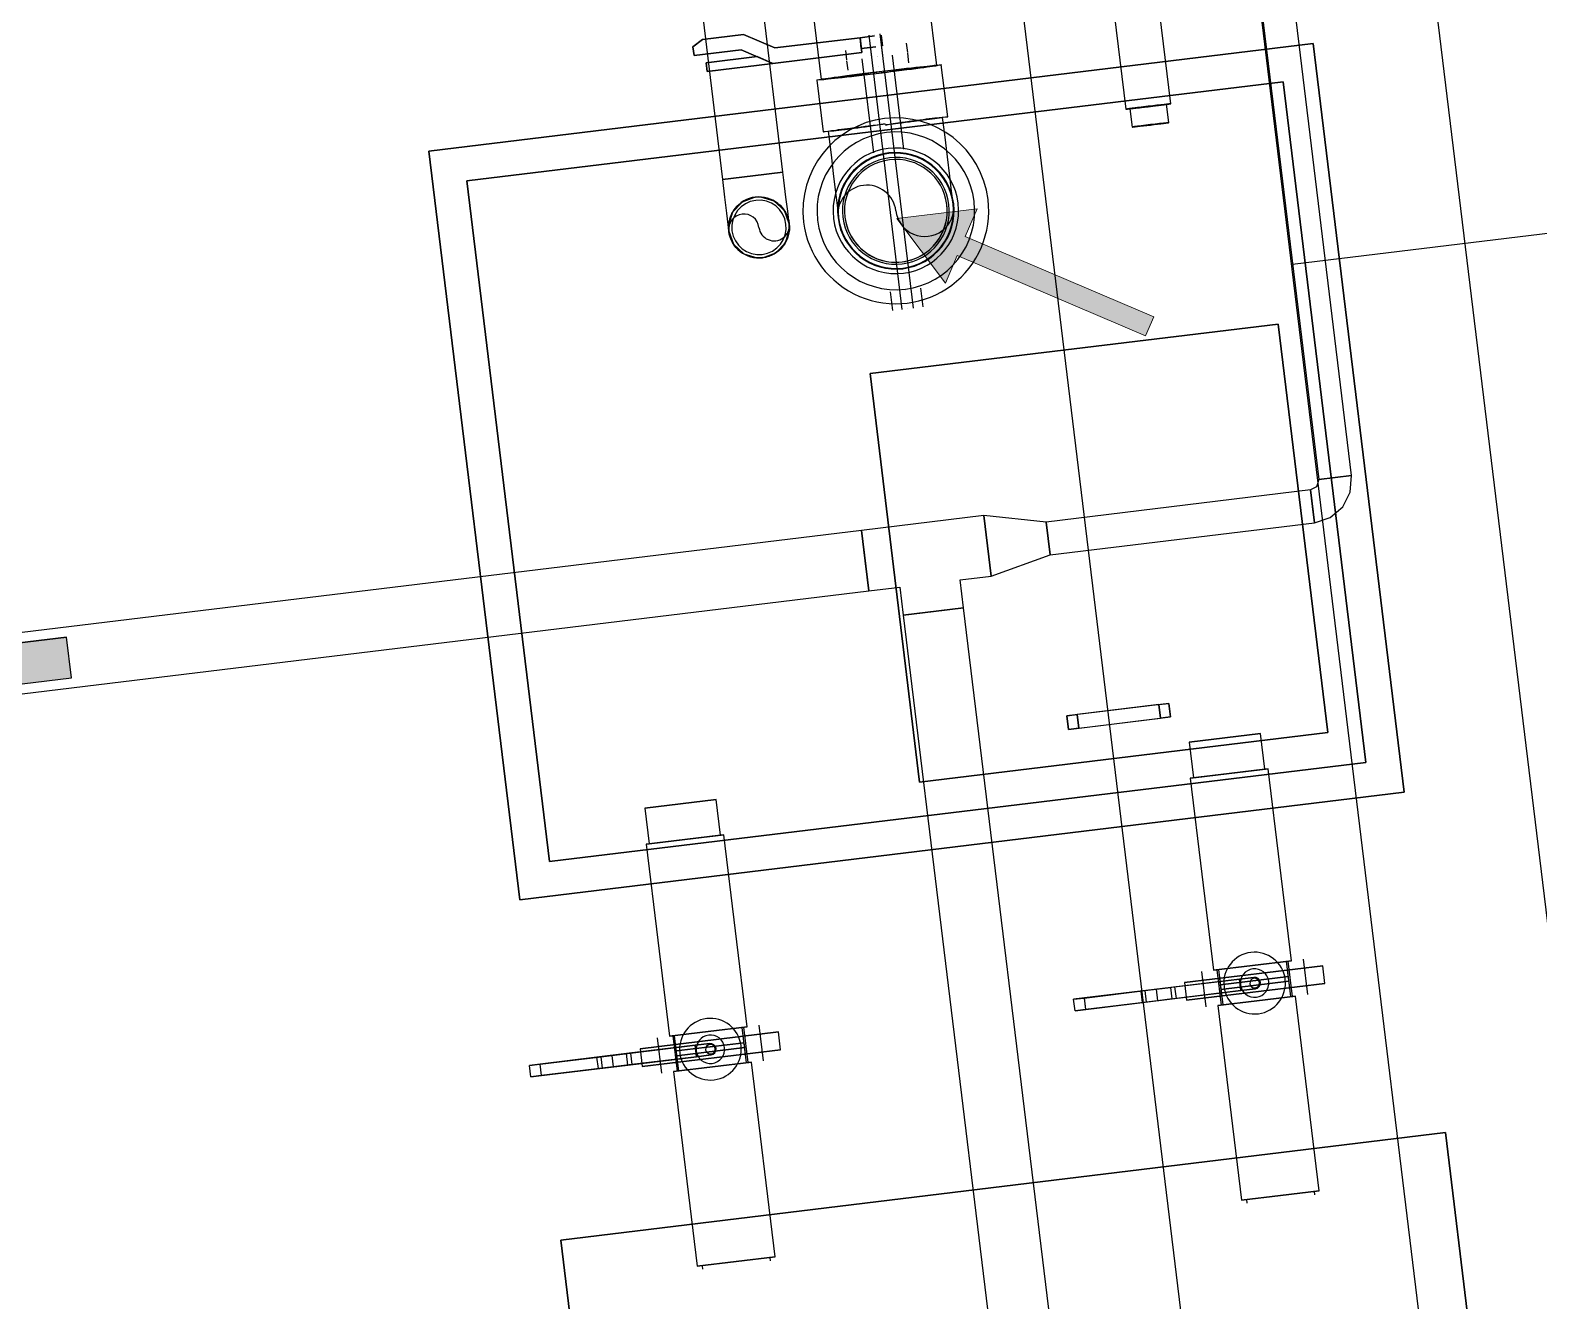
# Model space of a CAD drawing. Header units: millimetres. Extents: x 400382 to 401276, y 4543898 to 4544126.
# Drawn here: x 400460.325 to 400462.526, y 4544071.019 to 4544072.872 of the extents above; entities that cross this region are included whole.
import ezdxf

# ---------------------------------------------------------------- set-up
doc = ezdxf.new("R2010")
doc.units = ezdxf.units.MM
doc.linetypes.add('AKS', pattern=[3, 2.5, -0.25, 0, -0.25])
doc.layers.add('A-DETL-GENF', color=92, linetype='Continuous', lineweight=9)
for name, color, linetype in [('aks prota', 2, 'AKS'), ('kiriş prota', 6, 'Continuous'), ('kolon tarama prota', 252, 'Continuous'), ('merdiven prota', 2, 'Continuous'), ('not prota', 2, 'Continuous'), ('TARAMA', 8, 'Continuous')]:
    doc.layers.add(name, color=color, linetype=linetype)

# ---------------------------------------------------------------- blocks, each defined once
blk = doc.blocks.new('Flow Direction - Flow Direction _25mm_-1035271-_17_70 m  ARA KAT')
at = {"layer": 'TARAMA'}
blk.add_hatch(color=256, dxfattribs=at).paths.add_polyline_path([(0, 0), (-117, -78), (-117, -30), (-400, -30), (-400, 30), (-117, 30), (-117, 78)], flags=0)
for p, q in [((0, 0), (-117, 78)), ((-117, 78), (-117, 30)), ((-117, 78), (0, 0)), ((-117, 30), (-117, 78)), ((-117, 30), (-400, 30)), ((-400, 30), (-400, -30)), ((-117, 30), (-400, 30)), ((-400, 30), (-400, -30)), ((-117, -78), (0, 0)), ((-117, -78), (0, 0)), ((-400, -30), (-117, -30)), ((-117, -30), (-400, -30)), ((-117, -30), (-117, -78)), ((-117, -30), (-117, -78))]:
    blk.add_line(p, q, dxfattribs=at)
blk = doc.blocks.new('Riser Direction1 - Flow Direction _25mm_ 2-2155046-_17_70 m  ARA KAT')
at = {"layer": 'A-DETL-GENF'}
blk.add_hatch(color=256, dxfattribs=at).paths.add_polyline_path([(0, 0), (118, 0), (96, -38.1), (354.9, -187.5), (339.8, -213.5), (81, -64.1), (59, -102.2)], flags=0)
for p, q in [((0, 0), (59, -102.2)), ((118, 0), (0, 0)), ((118, 0), (0, 0)), ((59, -102.2), (0, 0)), ((96, -38.1), (118, 0)), ((96, -38.1), (118, 0)), ((354.9, -187.5), (96, -38.1)), ((96, -38.1), (354.9, -187.5)), ((59, -102.2), (81, -64.1)), ((81, -64.1), (59, -102.2)), ((81, -64.1), (339.8, -213.5)), ((81, -64.1), (339.8, -213.5)), ((339.8, -213.5), (354.9, -187.5)), ((339.8, -213.5), (354.9, -187.5))]:
    blk.add_line(p, q, dxfattribs=at)
blk = doc.blocks.new('17.60 mekanik')
at = {"layer": 'kolon tarama prota'}
for p, q in [((137166.76, 64466.14), (136524.26, 64932.94)), ((137170.68, 64493.17), (136564.89, 64933.3)), ((136519.03, 64925.75), (137161.53, 64458.95)), ((136554.9, 64919.55), (137160.69, 64479.42)), ((137255.66, 64496.77), (137127.64, 64589.78)), ((137124.81, 64585.88), (137252.83, 64492.86)), ((137205.73, 64535.56), (137129.32, 64430.39)), ((137129.32, 64430.39), (137205.73, 64535.56)), ((137294.72, 64470.9), (137205.73, 64535.56)), ((137205.73, 64535.56), (137294.72, 64470.9)), ((137205.73, 64535.56), (137205.73, 64535.56)), ((137206.83, 64528.57), (137136.3, 64431.49)), ((137136.3, 64431.49), (137206.83, 64528.57)), ((137287.74, 64469.8), (137206.83, 64528.57)), ((137206.83, 64528.57), (137287.74, 64469.8)), ((137206.83, 64528.57), (137206.83, 64528.57)), ((137198, 64514.35), (137181.16, 64526.58)), ((137177.28, 64521.25), (137194.12, 64509.01)), ((137199.83, 64512.28), (137197.65, 64513.86)), ((137194.47, 64509.5), (137196.66, 64507.91)), ((137232.21, 64503.96), (137196.94, 64455.42)), ((137196.94, 64455.42), (137232.21, 64503.96)), ((137280.75, 64468.69), (137232.21, 64503.96)), ((137232.21, 64503.96), (137280.75, 64468.69)), ((137232.21, 64503.96), (137232.21, 64503.96)), ((137255.66, 64496.77), (137252.83, 64492.86)), ((137252.83, 64492.86), (137255.66, 64496.77)), ((137254.24, 64494.81), (137255.66, 64496.77)), ((137255.66, 64496.77), (137254.24, 64494.81)), ((137177.23, 64489.23), (137171.06, 64493.7)), ((137252.83, 64492.86), (137254.24, 64494.81)), ((137254.24, 64494.81), (137252.83, 64492.86)), ((137166.4, 64491.34), (137165.27, 64492.16)), ((137167.61, 64490.46), (137166.48, 64491.28)), ((137253.13, 64490.92), (137230.29, 64459.49)), ((137257.04, 64488.09), (137253.13, 64490.93)), ((137253.13, 64490.93), (137257.04, 64488.09)), ((137253.13, 64490.92), (137255.09, 64489.51)), ((137255.09, 64489.51), (137253.13, 64490.92)), ((137160.07, 64487.72), (137161.33, 64489.46)), ((137161.33, 64489.46), (137160.07, 64487.72)), ((137160.67, 64488.89), (137193.27, 64465.2)), ((137160.67, 64488.89), (137163.26, 64487.01)), ((137161.17, 64489.58), (137161.17, 64489.58)), ((137161.17, 64489.58), (137161.17, 64489.58)), ((137161.17, 64489.58), (137161.17, 64489.58)), ((137161.17, 64489.58), (137161.17, 64489.58)), ((137161.33, 64489.46), (137161.33, 64489.46)), ((137194.27, 64466.58), (137161.67, 64490.27)), ((137164.26, 64488.38), (137161.67, 64490.27)), ((137163.22, 64489.34), (137161.93, 64490.29)), ((137176.33, 64481.33), (137165.15, 64489.45)), ((137255.09, 64489.51), (137257.04, 64488.09)), ((137257.04, 64488.09), (137255.09, 64489.51)), ((137152.72, 64477.61), (137160.07, 64487.72)), ((137160.07, 64487.72), (137152.72, 64477.61)), ((137160.07, 64487.72), (137161.83, 64486.44)), ((137161.83, 64486.44), (137160.07, 64487.72)), ((137160.07, 64487.72), (137160.07, 64487.72)), ((137160.07, 64487.72), (137160.07, 64487.72)), ((137160.07, 64487.72), (137161.36, 64486.78)), ((137161.36, 64486.78), (137160.07, 64487.72)), ((137161.36, 64486.78), (137162.62, 64488.52)), ((137162.62, 64488.52), (137161.36, 64486.78)), ((137161.36, 64486.78), (137161.36, 64486.78)), ((137162.62, 64488.52), (137162.62, 64488.52)), ((137162.62, 64488.52), (137162.62, 64488.52)), ((137162.62, 64488.52), (137162.62, 64488.52)), ((137163.76, 64487.7), (137163.76, 64487.7)), ((137163.76, 64487.7), (137163.76, 64487.7)), ((137163.76, 64487.7), (137163.76, 64487.7)), ((137163.76, 64487.7), (137163.76, 64487.7)), ((137163.84, 64487.64), (137163.84, 64487.64)), ((137163.84, 64487.64), (137163.84, 64487.64)), ((137163.84, 64487.64), (137163.84, 64487.64)), ((137163.84, 64487.64), (137163.84, 64487.64)), ((137164.97, 64486.82), (137164.97, 64486.82)), ((137164.97, 64486.82), (137164.97, 64486.82)), ((137234.2, 64456.65), (137257.04, 64488.09)), ((137161.83, 64486.44), (137154.14, 64475.85)), ((137154.14, 64475.85), (137161.83, 64486.44)), ((137159.98, 64484.88), (137161.11, 64484.06)), ((137161.83, 64486.44), (137161.83, 64486.44)), ((137162.52, 64485.83), (137173.7, 64477.7)), ((137161.19, 64484), (137162.32, 64483.17)), ((137160.3, 64478.89), (137166.47, 64474.41)), ((137175.02, 64479.51), (137175.02, 64479.51)), ((137175.02, 64479.51), (137175.02, 64479.51)), ((137144.62, 64470.72), (137148.15, 64475.57)), ((137148.15, 64475.57), (137144.62, 64470.72)), ((137148.15, 64475.57), (137152.72, 64477.61)), ((137152.72, 64477.61), (137148.15, 64475.57)), ((137148.15, 64475.57), (137148.15, 64475.57)), ((137154.14, 64475.85), (137148.46, 64468.03)), ((137148.46, 64468.03), (137154.14, 64475.85)), ((137154.14, 64475.85), (137149.57, 64473.82)), ((137149.57, 64473.82), (137154.14, 64475.85)), ((137151.85, 64474.84), (137154.14, 64475.85)), ((137154.14, 64475.85), (137151.85, 64474.84)), ((137152.72, 64477.61), (137152.72, 64477.61)), ((137154.14, 64475.85), (137154.14, 64475.85)), ((137154.14, 64475.85), (137154.14, 64475.85)), ((137149.57, 64473.82), (137145.49, 64468.21)), ((137145.49, 64468.21), (137149.57, 64473.82)), ((137147.45, 64468.77), (137151.85, 64474.84)), ((137151.85, 64474.84), (137147.45, 64468.77)), ((137149.57, 64473.82), (137149.57, 64473.82)), ((137151.85, 64474.84), (137151.85, 64474.84)), ((137144.44, 64468.97), (137144.62, 64470.72)), ((137144.62, 64470.72), (137144.44, 64468.97)), ((137145.49, 64468.21), (137144.44, 64468.97)), ((137144.44, 64468.97), (137145.49, 64468.21)), ((137144.44, 64468.97), (137144.44, 64468.97)), ((137144.62, 64470.72), (137144.62, 64470.72)), ((137195.09, 64467.7), (137192.86, 64469.32)), ((137217.2, 64372.71), (137287.74, 64469.8)), ((137287.74, 64469.8), (137217.2, 64372.71)), ((137218.31, 64365.73), (137294.72, 64470.9)), ((137294.72, 64470.9), (137218.31, 64365.73)), ((137287.74, 64469.8), (137287.74, 64469.8)), ((137294.72, 64470.9), (137294.72, 64470.9)), ((137145.49, 64468.21), (137145.49, 64468.21)), ((137148.46, 64468.03), (137147.45, 64468.77)), ((137147.45, 64468.77), (137148.46, 64468.03)), ((137147.45, 64468.77), (137147.45, 64468.77)), ((137148.46, 64468.03), (137148.46, 64468.03)), ((137191.54, 64467.51), (137191.54, 64467.51)), ((137191.54, 64467.51), (137191.54, 64467.51)), ((137245.48, 64420.15), (137280.75, 64468.69)), ((137280.75, 64468.69), (137245.48, 64420.15)), ((137280.75, 64468.69), (137280.75, 64468.69)), ((137166.76, 64466.14), (137164.15, 64462.54)), ((137164.15, 64462.54), (137166.76, 64466.14)), ((137190.23, 64465.7), (137192.45, 64464.08)), ((137193.77, 64465.89), (137193.77, 64465.89)), ((137193.77, 64465.89), (137193.77, 64465.89)), ((137193.77, 64465.89), (137193.77, 64465.89)), ((137193.77, 64465.89), (137193.77, 64465.89)), ((137164.15, 64462.54), (137161.53, 64458.95)), ((137161.53, 64458.95), (137164.15, 64462.54)), ((137274.18, 64461.4), (137268.02, 64452.93)), ((137268.02, 64452.93), (137274.18, 64461.4)), ((137278.41, 64458.32), (137274.18, 64461.4)), ((137230.29, 64459.49), (137223.42, 64453.48)), ((137230.29, 64459.49), (137232.25, 64458.07)), ((137232.25, 64458.07), (137230.29, 64459.49)), ((137232.25, 64458.07), (137234.2, 64456.65)), ((137234.2, 64456.65), (137232.25, 64458.07)), ((137278.41, 64458.32), (137272.26, 64449.85)), ((137272.26, 64449.85), (137278.41, 64458.32)), ((137278.69, 64458.71), (137275.34, 64454.08)), ((137275.34, 64454.08), (137278.69, 64458.71)), ((137301.51, 64442.13), (137278.69, 64458.71)), ((137230.61, 64448.26), (137234.2, 64456.65)), ((137196.94, 64455.42), (137245.48, 64420.15)), ((137245.48, 64420.15), (137196.94, 64455.42)), ((137196.94, 64455.42), (137196.94, 64455.42)), ((137223.42, 64453.48), (137212.84, 64438.92)), ((137230.61, 64448.26), (137223.42, 64453.48)), ((137223.42, 64453.48), (137230.61, 64448.26)), ((137261.86, 64454.6), (137253.05, 64442.47)), ((137254.66, 64441.29), (137263.48, 64453.43)), ((137260.98, 64453.39), (137261.86, 64454.6)), ((137263.48, 64453.43), (137261.86, 64454.6)), ((137261.86, 64454.6), (137263.48, 64453.43)), ((137261.86, 64454.6), (137261.86, 64454.6)), ((137263.48, 64453.43), (137262.6, 64452.21)), ((137263.48, 64453.43), (137263.48, 64453.43)), ((137275.34, 64454.08), (137271.98, 64449.46)), ((137271.98, 64449.46), (137275.34, 64454.08)), ((137260.98, 64453.39), (137253.93, 64443.68)), ((137255.55, 64442.5), (137262.6, 64452.21)), ((137262.6, 64452.21), (137260.98, 64453.39)), ((137260.98, 64453.39), (137260.98, 64453.39)), ((137260.98, 64453.39), (137262.6, 64452.21)), ((137262.6, 64452.21), (137262.6, 64452.21)), ((137268.02, 64452.93), (137272.26, 64449.85)), ((137271.98, 64449.46), (137294.79, 64432.89)), ((137227.93, 64444.57), (137230.61, 64448.26)), ((137305.18, 64444.97), (137293.22, 64428.52)), ((137293.22, 64428.52), (137305.18, 64444.97)), ((137307.28, 64443.45), (137305.18, 64444.97)), ((137231.25, 64442.17), (137227.93, 64444.57)), ((137253.05, 64442.47), (137253.93, 64443.68)), ((137253.05, 64442.47), (137254.66, 64441.29)), ((137254.66, 64441.29), (137253.05, 64442.47)), ((137253.05, 64442.47), (137253.05, 64442.47)), ((137253.93, 64443.68), (137255.55, 64442.5)), ((137253.93, 64443.68), (137253.93, 64443.68)), ((137255.55, 64442.5), (137253.93, 64443.68)), ((137255.55, 64442.5), (137254.66, 64441.29)), ((137255.55, 64442.5), (137255.55, 64442.5)), ((137307.28, 64443.45), (137295.32, 64426.99)), ((137295.32, 64426.99), (137307.28, 64443.45)), ((137306.76, 64440.52), (137302.56, 64443.58)), ((137226.02, 64434.98), (137231.25, 64442.17)), ((137231.25, 64442.17), (137226.02, 64434.98)), ((137228.63, 64438.57), (137231.25, 64442.17)), ((137231.25, 64442.17), (137228.63, 64438.57)), ((137336.75, 64365.51), (137231.25, 64442.17)), ((137254.66, 64441.29), (137254.66, 64441.29)), ((137335.17, 64441.51), (137258.76, 64336.34)), ((137258.76, 64336.34), (137335.17, 64441.51)), ((137302.91, 64440.23), (137297.03, 64432.14)), ((137297.03, 64432.14), (137302.91, 64440.23)), ((137301.51, 64442.13), (137298.15, 64437.51)), ((137298.15, 64437.51), (137301.51, 64442.13)), ((137305.29, 64438.5), (137301.09, 64441.56)), ((137305.29, 64438.5), (137301.09, 64441.56)), ((137305.43, 64438.68), (137301.22, 64441.74)), ((137304.24, 64439.26), (137302.14, 64440.79)), ((137303.47, 64439.82), (137302.91, 64440.23)), ((137424.17, 64376.86), (137335.17, 64441.51)), ((137335.17, 64441.51), (137424.17, 64376.86)), ((137335.17, 64441.51), (137335.17, 64441.51)), ((137212.84, 64438.92), (136989.55, 64131.58)), ((137216.44, 64436.31), (137212.84, 64438.92)), ((137212.84, 64438.92), (137216.44, 64436.31)), ((137220.03, 64433.7), (137212.84, 64438.92)), ((137212.84, 64438.92), (137220.03, 64433.7)), ((137226.02, 64434.98), (137228.63, 64438.57)), ((137228.63, 64438.57), (137226.02, 64434.98)), ((137303.47, 64439.82), (137297.59, 64431.73)), ((137297.59, 64431.73), (137303.47, 64439.82)), ((137305.71, 64439.08), (137302.35, 64434.45)), ((137302.35, 64434.45), (137305.71, 64439.08)), ((137328.85, 64422.27), (137305.71, 64439.08)), ((137220.03, 64433.7), (137216.44, 64436.31)), ((137216.44, 64436.31), (137220.03, 64433.7)), ((137220.03, 64433.7), (137222.71, 64437.38)), ((137222.71, 64437.38), (137226.02, 64434.98)), ((137298.15, 64437.51), (137294.79, 64432.89)), ((137294.79, 64432.89), (137298.15, 64437.51)), ((137298.15, 64437.51), (137298.15, 64437.51)), ((137298.15, 64437.51), (137298.15, 64437.51)), ((137298.15, 64437.51), (137298.15, 64437.51)), ((137298.15, 64437.51), (137298.15, 64437.51)), ((137298.15, 64437.51), (137298.15, 64437.51)), ((137298.15, 64437.51), (137298.15, 64437.51)), ((137298.15, 64437.51), (137298.15, 64437.51)), ((137298.15, 64437.51), (137298.15, 64437.51)), ((137299.57, 64436.48), (137298.31, 64434.74)), ((137298.31, 64434.74), (137299.57, 64436.48)), ((137299.2, 64436.75), (137299.2, 64436.75)), ((137299.2, 64436.75), (137299.2, 64436.75)), ((136996.74, 64126.36), (137220.03, 64433.7)), ((137226.02, 64434.98), (137331.53, 64358.32)), ((137298.31, 64434.74), (137292.38, 64426.58)), ((137292.72, 64427.05), (137298.31, 64434.74)), ((137293.74, 64425.59), (137299.67, 64433.75)), ((137299.67, 64433.75), (137294.08, 64426.06)), ((137298.31, 64434.74), (137298.31, 64434.74)), ((137299.67, 64433.75), (137298.31, 64434.74)), ((137299.67, 64433.75), (137298.31, 64434.74)), ((137298.31, 64434.74), (137299.67, 64433.75)), ((137299.67, 64433.75), (137298.31, 64434.74)), ((137298.31, 64434.74), (137298.31, 64434.74)), ((137302.35, 64434.45), (137298.99, 64429.83)), ((137298.99, 64429.83), (137302.35, 64434.45)), ((137299.67, 64433.75), (137300.93, 64435.49)), ((137300.93, 64435.49), (137299.67, 64433.75)), ((137299.67, 64433.75), (137299.67, 64433.75)), ((137299.67, 64433.75), (137299.67, 64433.75)), ((137301.3, 64435.22), (137301.3, 64435.22)), ((137301.3, 64435.22), (137301.3, 64435.22)), ((137302.35, 64434.45), (137302.35, 64434.45)), ((137302.35, 64434.45), (137302.35, 64434.45)), ((137302.35, 64434.45), (137302.35, 64434.45)), ((137302.35, 64434.45), (137302.35, 64434.45)), ((137302.35, 64434.45), (137302.35, 64434.45)), ((137302.35, 64434.45), (137302.35, 64434.45)), ((137302.35, 64434.45), (137302.35, 64434.45)), ((137302.35, 64434.45), (137302.35, 64434.45)), ((137136.3, 64431.49), (137217.2, 64372.71)), ((137217.2, 64372.71), (137136.3, 64431.49)), ((137136.3, 64431.49), (137136.3, 64431.49)), ((137293.74, 64431.44), (137297.95, 64428.39)), ((137295.08, 64433.28), (137299.28, 64430.23)), ((137295.21, 64433.47), (137299.41, 64430.41)), ((137295.21, 64433.47), (137299.41, 64430.41)), ((137296.26, 64432.7), (137298.36, 64431.17)), ((137297.03, 64432.14), (137297.59, 64431.73)), ((137129.32, 64430.39), (137218.31, 64365.73)), ((137218.31, 64365.73), (137129.32, 64430.39)), ((137129.32, 64430.39), (137129.32, 64430.39)), ((137298.99, 64429.83), (137322.14, 64413.02)), ((137290.18, 64423.55), (137292.72, 64427.05)), ((137292.72, 64427.05), (137294.08, 64426.06)), ((137293.22, 64428.52), (137295.32, 64426.99)), ((137292.38, 64426.58), (137284.94, 64416.33)), ((137284.94, 64416.33), (137291.11, 64424.83)), ((137286.29, 64415.34), (137293.74, 64425.59)), ((137292.38, 64426.58), (137289.83, 64423.08)), ((137291.11, 64424.83), (137292.38, 64426.58)), ((137291.11, 64424.83), (137292.47, 64423.84)), ((137291.19, 64422.09), (137293.74, 64425.59)), ((137294.08, 64426.06), (137291.54, 64422.56)), ((137293.74, 64425.59), (137292.38, 64426.58)), ((137293.74, 64425.59), (137292.38, 64426.58)), ((137293.74, 64425.59), (137292.47, 64423.84)), ((137289.83, 64423.08), (137283.99, 64415.04)), ((137284.89, 64416.27), (137290.18, 64423.55)), ((137292.47, 64423.84), (137286.29, 64415.34)), ((137291.19, 64422.09), (137289.83, 64423.08)), ((137291.54, 64422.56), (137290.18, 64423.55)), ((137285.35, 64414.05), (137291.19, 64422.09)), ((137291.54, 64422.56), (137286.25, 64415.28)), ((137328.85, 64422.27), (137325.49, 64417.64)), ((137325.49, 64417.64), (137328.85, 64422.27)), ((137328.84, 64421.39), (137328.43, 64421.69)), ((137245.48, 64420.15), (137245.48, 64420.15)), ((137283.99, 64415.04), (137284.89, 64416.27)), ((137284.89, 64416.27), (137286.25, 64415.28)), ((137284.94, 64416.33), (137284.94, 64416.33)), ((137286.29, 64415.34), (137284.94, 64416.33)), ((137286.29, 64415.34), (137284.94, 64416.33)), ((137325.49, 64417.64), (137322.14, 64413.02)), ((137322.14, 64413.02), (137325.49, 64417.64)), ((137325.49, 64417.64), (137325.49, 64417.64)), ((137325.49, 64417.64), (137325.49, 64417.64)), ((137325.9, 64417.35), (137325.9, 64417.35)), ((137325.9, 64417.35), (137325.9, 64417.35)), ((137283.99, 64415.04), (137283.99, 64415.04)), ((137285.35, 64414.05), (137283.99, 64415.04)), ((137285.35, 64414.05), (137283.99, 64415.04)), ((137286.25, 64415.28), (137285.35, 64414.05)), ((137285.35, 64414.05), (137285.35, 64414.05)), ((137286.29, 64415.34), (137286.29, 64415.34)), ((137322.56, 64413.6), (137322.96, 64413.3)), ((137227.15, 64396.68), (137221, 64388.2)), ((137221, 64388.2), (137227.15, 64396.68)), ((137231.39, 64393.6), (137227.15, 64396.68)), ((137231.67, 64393.99), (137228.31, 64389.36)), ((137228.31, 64389.36), (137231.67, 64393.99)), ((137254.48, 64377.41), (137231.67, 64393.99)), ((137231.39, 64393.6), (137225.23, 64385.12)), ((137225.23, 64385.12), (137231.39, 64393.6)), ((137221, 64388.2), (137225.23, 64385.12)), ((137228.31, 64389.36), (137224.95, 64384.74)), ((137224.95, 64384.74), (137228.31, 64389.36)), ((137224.95, 64384.74), (137247.77, 64368.17)), ((137258.15, 64380.25), (137246.2, 64363.8)), ((137246.2, 64363.8), (137258.15, 64380.25)), ((137260.26, 64378.72), (137248.3, 64362.27)), ((137248.3, 64362.27), (137260.26, 64378.72)), ((137259.74, 64375.8), (137255.53, 64378.86)), ((137260.26, 64378.72), (137258.15, 64380.25)), ((137254.48, 64377.41), (137251.12, 64372.79)), ((137251.12, 64372.79), (137254.48, 64377.41)), ((137258.27, 64373.78), (137254.06, 64376.83)), ((137258.27, 64373.78), (137254.06, 64376.83)), ((137258.4, 64373.96), (137254.2, 64377.02)), ((137255.88, 64375.51), (137250.01, 64367.42)), ((137250.01, 64367.42), (137255.88, 64375.51)), ((137256.45, 64375.1), (137250.57, 64367.01)), ((137250.57, 64367.01), (137256.45, 64375.1)), ((137257.22, 64374.54), (137255.11, 64376.07)), ((137258.69, 64374.36), (137255.33, 64369.73)), ((137255.33, 64369.73), (137258.69, 64374.36)), ((137256.45, 64375.1), (137255.88, 64375.51)), ((137281.83, 64357.54), (137258.69, 64374.36)), ((137217.2, 64372.71), (137217.2, 64372.71)), ((137251.12, 64372.79), (137247.77, 64368.17)), ((137247.77, 64368.17), (137251.12, 64372.79)), ((137251.12, 64372.79), (137251.12, 64372.79)), ((137251.12, 64372.79), (137251.12, 64372.79)), ((137251.12, 64372.79), (137251.12, 64372.79)), ((137251.12, 64372.79), (137251.12, 64372.79)), ((137251.12, 64372.79), (137251.12, 64372.79)), ((137251.12, 64372.79), (137251.12, 64372.79)), ((137251.12, 64372.79), (137251.12, 64372.79)), ((137251.12, 64372.79), (137251.12, 64372.79)), ((137252.18, 64372.03), (137252.18, 64372.03)), ((137252.18, 64372.03), (137252.18, 64372.03)), ((137251.28, 64370.02), (137245.36, 64361.86)), ((137245.7, 64362.33), (137251.28, 64370.02)), ((137252.55, 64371.75), (137251.28, 64370.02)), ((137251.28, 64370.02), (137252.55, 64371.75)), ((137251.28, 64370.02), (137251.28, 64370.02)), ((137252.64, 64369.03), (137251.28, 64370.02)), ((137252.64, 64369.03), (137251.28, 64370.02)), ((137251.28, 64370.02), (137252.64, 64369.03)), ((137252.64, 64369.03), (137251.28, 64370.02)), ((137251.28, 64370.02), (137251.28, 64370.02)), ((137252.64, 64369.03), (137253.91, 64370.77)), ((137253.91, 64370.77), (137252.64, 64369.03)), ((137254.28, 64370.5), (137254.28, 64370.5)), ((137254.28, 64370.5), (137254.28, 64370.5)), ((137246.72, 64360.87), (137252.64, 64369.03)), ((137252.64, 64369.03), (137247.06, 64361.34)), ((137248.05, 64368.56), (137252.26, 64365.51)), ((137248.19, 64368.74), (137252.39, 64365.69)), ((137248.19, 64368.74), (137252.39, 64365.69)), ((137249.24, 64367.98), (137251.34, 64366.45)), ((137255.33, 64369.73), (137251.97, 64365.11)), ((137251.97, 64365.11), (137255.33, 64369.73)), ((137252.64, 64369.03), (137252.64, 64369.03)), ((137252.64, 64369.03), (137252.64, 64369.03)), ((137255.33, 64369.73), (137255.33, 64369.73)), ((137255.33, 64369.73), (137255.33, 64369.73)), ((137255.33, 64369.73), (137255.33, 64369.73)), ((137255.33, 64369.73), (137255.33, 64369.73)), ((137255.33, 64369.73), (137255.33, 64369.73)), ((137255.33, 64369.73), (137255.33, 64369.73)), ((137255.33, 64369.73), (137255.33, 64369.73)), ((137255.33, 64369.73), (137255.33, 64369.73)), ((137218.31, 64365.73), (137218.31, 64365.73)), ((137246.72, 64366.72), (137250.92, 64363.67)), ((137250.01, 64367.42), (137250.57, 64367.01)), ((137246.2, 64363.8), (137248.3, 64362.27)), ((137251.97, 64365.11), (137275.11, 64348.3)), ((137245.36, 64361.86), (137237.91, 64351.61)), ((137245.36, 64361.86), (137242.81, 64358.35)), ((137243.16, 64358.83), (137245.7, 64362.33)), ((137244.08, 64360.11), (137245.36, 64361.86)), ((137247.06, 64361.34), (137244.51, 64357.84)), ((137246.72, 64360.87), (137245.36, 64361.86)), ((137246.72, 64360.87), (137245.36, 64361.86)), ((137245.7, 64362.33), (137247.06, 64361.34)), ((137237.87, 64351.55), (137243.16, 64358.83)), ((137237.91, 64351.61), (137244.08, 64360.11)), ((137239.27, 64350.62), (137246.72, 64360.87)), ((137245.44, 64359.12), (137239.27, 64350.62)), ((137244.51, 64357.84), (137243.16, 64358.83)), ((137244.08, 64360.11), (137245.44, 64359.12)), ((137244.17, 64357.37), (137246.72, 64360.87)), ((137246.72, 64360.87), (137245.44, 64359.12)), ((137242.81, 64358.35), (137236.97, 64350.32)), ((137238.33, 64349.33), (137244.17, 64357.37)), ((137244.51, 64357.84), (137239.22, 64350.56)), ((137244.17, 64357.37), (137242.81, 64358.35)), ((137281.83, 64357.54), (137278.47, 64352.92)), ((137278.47, 64352.92), (137281.83, 64357.54)), ((137281.82, 64356.67), (137281.41, 64356.97)), ((137278.47, 64352.92), (137275.11, 64348.3)), ((137275.11, 64348.3), (137278.47, 64352.92)), ((137278.47, 64352.92), (137278.47, 64352.92)), ((137278.47, 64352.92), (137278.47, 64352.92)), ((137278.88, 64352.63), (137278.88, 64352.63)), ((137278.88, 64352.63), (137278.88, 64352.63)), ((137236.97, 64350.32), (137237.87, 64351.55)), ((137236.97, 64350.32), (137236.97, 64350.32)), ((137238.33, 64349.33), (137236.97, 64350.32)), ((137238.33, 64349.33), (137236.97, 64350.32)), ((137237.87, 64351.55), (137239.22, 64350.56)), ((137237.91, 64351.61), (137237.91, 64351.61)), ((137239.27, 64350.62), (137237.91, 64351.61)), ((137239.27, 64350.62), (137237.91, 64351.61)), ((137239.22, 64350.56), (137238.33, 64349.33)), ((137239.27, 64350.62), (137239.27, 64350.62)), ((137238.33, 64349.33), (137238.33, 64349.33)), ((137275.53, 64348.87), (137275.94, 64348.58)), ((137258.76, 64336.34), (137347.75, 64271.68)), ((137347.75, 64271.68), (137258.76, 64336.34)), ((137258.76, 64336.34), (137258.76, 64336.34))]:
    blk.add_line(p, q, dxfattribs=at)
at = {"layer": 'kolon tarama prota', "extrusion": (0, 0, -1)}
blk.add_line((137164.15, 64462.54), (137164.15, 64462.54), dxfattribs=at)
blk.add_line((137164.15, 64462.54), (137164.15, 64462.54), dxfattribs=at)
at = {"layer": 'kolon tarama prota', "flags": 128}
for points in [[(137257.04, 64488.09), (137258.05, 64490.28), (137258.15, 64492.7), (137257.32, 64494.97), (137255.69, 64496.75), (137255.66, 64496.77)], [(137252.83, 64492.86), (137253.39, 64491.9), (137253.13, 64490.93)], [(137187.07, 64481.16), (137186.68, 64481.44), (137185.56, 64482.25), (137183.79, 64483.54), (137181.49, 64485.21), (137178.83, 64487.14), (137176.79, 64488.63)], [(137166.9, 64475.01), (137169.69, 64472.99), (137172.27, 64471.11), (137174.44, 64469.54), (137176.05, 64468.37), (137176.97, 64467.69), (137177.18, 64467.55)]]:
    blk.add_lwpolyline(points, dxfattribs=at)
at = {"layer": 'kolon tarama prota', "extrusion": (0, 0, -1), "flags": 128}
for points in [[(-137172.91, 64461.67), (-137172.53, 64461.95), (-137171.43, 64462.75), (-137169.75, 64463.96), (-137167.71, 64465.45), (-137166.76, 64466.14)], [(-137172.91, 64461.67), (-137171.03, 64462.46), (-137168.99, 64462.33), (-137167.23, 64461.3), (-137166.7, 64460.69)], [(-137166.7, 64460.69), (-137165.91, 64458.81), (-137166.04, 64456.77), (-137167.07, 64455.01), (-137167.68, 64454.48)], [(-137173.89, 64455.46), (-137174.68, 64457.34), (-137174.54, 64459.38), (-137173.51, 64461.14), (-137172.91, 64461.67)], [(-137161.53, 64458.95), (-137163.66, 64457.4), (-137165.53, 64456.04), (-137166.9, 64455.05), (-137167.61, 64454.53), (-137167.68, 64454.48)], [(-137167.68, 64454.48), (-137169.56, 64453.69), (-137171.6, 64453.83), (-137173.36, 64454.86), (-137173.89, 64455.46)]]:
    blk.add_lwpolyline(points, dxfattribs=at)
at = {"layer": 'kolon tarama prota'}
for centre, radius, start, end in [((137182.12, 64474.35), 13.56, 54, 234), ((137182.12, 64474.35), 13.56, 54, 234), ((137182.12, 64474.35), 11.5, 324, 144), ((137182.12, 64474.35), 11.5, 324, 144), ((137182.12, 64474.35), 13.56, 234, 54), ((137182.12, 64474.35), 13.56, 234, 54), ((137182.12, 64474.35), 9.16, 324, 144), ((137182.12, 64474.35), 9.16, 324, 144), ((137182.12, 64474.35), 8.5, 324, 144), ((137182.12, 64474.35), 8.5, 324, 144), ((137182.12, 64474.35), 8.41, 324, 144), ((137182.12, 64474.35), 7.8, 324, 144), ((137182.12, 64474.35), 7.8, 324, 144), ((137182.12, 64474.35), 11.5, 144, 324), ((137182.12, 64474.35), 11.5, 144, 324), ((137182.12, 64474.35), 7.5, 54, 234), ((137182.12, 64474.35), 7.5, 54, 234), ((137182.12, 64474.35), 7.5, 324, 144), ((137182.12, 64474.35), 7.5, 324, 144), ((137182.12, 64474.35), 7.5, 324, 144), ((137182.12, 64474.35), 7.5, 324, 144), ((137182.12, 64474.35), 7.5, 324, 144), ((137182.12, 64474.35), 7.5, 324, 144), ((137182.12, 64474.35), 7.5, 234, 54), ((137182.12, 64474.35), 7.5, 234, 54), ((137184.62, 64477.79), 4.25, 234, 54), ((137184.62, 64477.79), 4.25, 234, 54), ((137182.12, 64474.35), 9.16, 144, 324), ((137182.12, 64474.35), 9.16, 144, 324), ((137182.12, 64474.35), 8.5, 144, 324), ((137182.12, 64474.35), 8.5, 144, 324), ((137182.12, 64474.35), 8.41, 144, 324), ((137182.12, 64474.35), 7.8, 144, 324), ((137182.12, 64474.35), 7.8, 144, 324), ((137182.12, 64474.35), 7.5, 144, 324), ((137182.12, 64474.35), 7.5, 144, 324), ((137182.12, 64474.35), 7.5, 144, 324), ((137182.12, 64474.35), 7.5, 144, 324), ((137182.12, 64474.35), 7.5, 144, 324), ((137182.12, 64474.35), 7.5, 144, 324), ((137179.62, 64470.92), 4.25, 54, 234), ((137179.62, 64470.92), 4.25, 54, 234), ((137170.29, 64458.08), 4.44, 324, 144), ((137170.29, 64458.08), 4.45, 144, 324), ((137170.29, 64458.08), 3.97, 144, 324), ((137170.29, 64458.08), 3.97, 144, 324), ((137170.29, 64458.08), 3.97, 324, 144), ((137170.29, 64458.08), 3.97, 324, 144), ((137171.6, 64459.87), 2.22, 234, 54), ((137168.99, 64456.28), 2.22, 54, 234), ((137300.25, 64435.98), 4.5, 324.0001, 144.0001), ((137300.25, 64435.98), 4.5, 324.0001, 144.0001), ((137300.25, 64435.98), 4.5, 324.0001, 144.0001), ((137300.25, 64435.98), 4.5, 324.0001, 144.0001), ((137300.25, 64435.98), 4.5, 144.0001, 324.0001), ((137300.25, 64435.98), 4.5, 144.0001, 324.0001), ((137300.25, 64435.98), 4.5, 144.0001, 324.0001), ((137300.25, 64435.98), 4.5, 144.0001, 324.0001), ((137300.25, 64435.98), 2.08, 324.0001, 144.0001), ((137300.25, 64435.98), 2.08, 324.0001, 144.0001), ((137300.25, 64435.98), 2.08, 324.0001, 144.0001), ((137300.25, 64435.98), 2.08, 324.0001, 144.0001), ((137300.25, 64435.98), 2.08, 144.0001, 324.0001), ((137300.25, 64435.98), 2.08, 144.0001, 324.0001), ((137300.25, 64435.98), 2.08, 144.0001, 324.0001), ((137300.25, 64435.98), 2.08, 144.0001, 324.0001), ((137300.25, 64435.98), 0.7, 144.0001, 324.0001), ((137300.25, 64435.98), 0.7, 144.0001, 324.0001), ((137300.25, 64435.98), 0.7, 144.0001, 324.0001), ((137300.25, 64435.98), 0.7, 144.0001, 324.0001), ((137300.25, 64435.98), 0.84, 324.0001, 144.0001), ((137300.25, 64435.98), 0.84, 324.0001, 144.0001), ((137300.25, 64435.98), 0.7, 324.0001, 144.0001), ((137300.25, 64435.98), 0.7, 324.0001, 144.0001), ((137300.25, 64435.98), 0.7, 324.0001, 144.0001), ((137300.25, 64435.98), 0.7, 324.0001, 144.0001), ((137253.23, 64371.26), 4.5, 324.0001, 144.0001), ((137253.23, 64371.26), 4.5, 324.0001, 144.0001), ((137253.23, 64371.26), 4.5, 324.0001, 144.0001), ((137253.23, 64371.26), 4.5, 324.0001, 144.0001), ((137253.23, 64371.26), 4.5, 144.0001, 324.0001), ((137253.23, 64371.26), 4.5, 144.0001, 324.0001), ((137253.23, 64371.26), 4.5, 144.0001, 324.0001), ((137253.23, 64371.26), 4.5, 144.0001, 324.0001), ((137253.23, 64371.26), 2.08, 144.0001, 324.0001), ((137253.23, 64371.26), 2.08, 144.0001, 324.0001), ((137253.23, 64371.26), 2.08, 144.0001, 324.0001), ((137253.23, 64371.26), 2.08, 144.0001, 324.0001), ((137253.23, 64371.26), 2.08, 324.0001, 144.0001), ((137253.23, 64371.26), 2.08, 324.0001, 144.0001), ((137253.23, 64371.26), 2.08, 324.0001, 144.0001), ((137253.23, 64371.26), 2.08, 324.0001, 144.0001), ((137253.23, 64371.26), 0.84, 324.0001, 144.0001), ((137253.23, 64371.26), 0.84, 324.0001, 144.0001), ((137253.23, 64371.26), 0.7, 144.0001, 324.0001), ((137253.23, 64371.26), 0.7, 144.0001, 324.0001), ((137253.23, 64371.26), 0.7, 144.0001, 324.0001), ((137253.23, 64371.26), 0.7, 144.0001, 324.0001), ((137253.23, 64371.26), 0.7, 324.0001, 144.0001), ((137253.23, 64371.26), 0.7, 324.0001, 144.0001), ((137253.23, 64371.26), 0.7, 324.0001, 144.0001), ((137253.23, 64371.26), 0.7, 324.0001, 144.0001)]:
    blk.add_arc(centre, radius, start, end, dxfattribs=at)
at = {"layer": 'kolon tarama prota', "extrusion": (0, 0, -1)}
for radius, start, end in [(4.45, 36, 216), (4.44, 216, 36)]:
    blk.add_arc((-137170.29, 64458.08), radius, start, end, dxfattribs=at)
at = {"layer": 'kolon tarama prota'}
for centre, major_axis, start_param, end_param in [((137196.06, 64511.68), (1.59, 2.18), 0, 3.141593), ((137196.06, 64511.68), (1.59, 2.18), 3.141593, 6.283185), ((137196.06, 64511.68), (1.94, 2.67), 0, 1.570796), ((137196.06, 64511.68), (1.94, 2.67), 4.712389, 6.283185), ((137196.06, 64511.68), (1.94, 2.67), 1.570796, 3.141593), ((137196.06, 64511.68), (1.94, 2.67), 3.141593, 4.712389), ((137198.24, 64510.1), (1.59, 2.18), 0, 3.141593), ((137198.24, 64510.1), (1.59, 2.18), 3.141593, 6.283185), ((137165.68, 64486.3), (5.38, 7.41), 4.712389, 7.853982), ((137165.68, 64486.3), (5, 6.88), 0, 1.570796), ((137165.68, 64486.3), (5, 6.88), 4.712389, 6.283185), ((137171.85, 64481.82), (5.38, 7.41), 4.712389, 7.853982), ((137171.85, 64481.82), (4.95, 6.81), 4.712389, 7.853982), ((137165.68, 64486.3), (5.38, 7.41), 1.570796, 4.712389), ((137165.68, 64486.3), (5, 6.88), 1.570796, 3.141593), ((137165.68, 64486.3), (5, 6.88), 3.141593, 4.712389), ((137171.85, 64481.82), (5.38, 7.41), 1.570796, 4.712389), ((137171.85, 64481.82), (4.95, 6.81), 1.570796, 4.712389)]:
    blk.add_ellipse(centre, major_axis=major_axis, ratio=0.01, start_param=start_param, end_param=end_param, dxfattribs=at)
at = {"layer": 'kolon tarama prota', "xscale": 0.1, "yscale": 0.1, "zscale": 0.1}
for name, p, rotation in [('Riser Direction1 - Flow Direction _25mm_ 2-2155046-_17_70 m  ARA KAT', (137183.03, 64473.69), 54.00071593119054), ('Flow Direction - Flow Direction _25mm_-1035271-_17_70 m  ARA KAT', (137124.13, 64309.27), 233.9999999999985)]:
    blk.add_blockref(name, p, dxfattribs=dict(at, rotation=rotation))

msp = doc.modelspace()

# ---------------------------------------------------------------- linework, layer by layer
at = {"layer": 'aks prota', "ltscale": 10}
msp.add_line((400470.20358, 4544008.45669), (400458.95268, 4544101.10383), dxfattribs=at)
at = {"layer": 'kiriş prota'}
msp.add_line((400462.74367, 4544067.77153), (400461.74308, 4544076.011), dxfattribs=at)
msp.add_lwpolyline([(400461.40055, 4544075.96941), (400462.40114, 4544067.72994)], dxfattribs=at)
at = {"layer": 'not prota', "ltscale": 0.1}
msp.add_lwpolyline([(400462.16708, 4544072.53093), (400462.99965, 4544072.63203), (400463.18048, 4544071.14297)], dxfattribs=at)

# ---------------------------------------------------------------- block references
at = {"layer": 'merdiven prota', "xscale": 0.01, "yscale": 0.01, "zscale": 0.01, "rotation": 312.9239939588403}
msp.add_blockref('17.60 mekanik', (399055.2216, 4544638.04734), dxfattribs=at)

doc.saveas('drawing.dxf')
